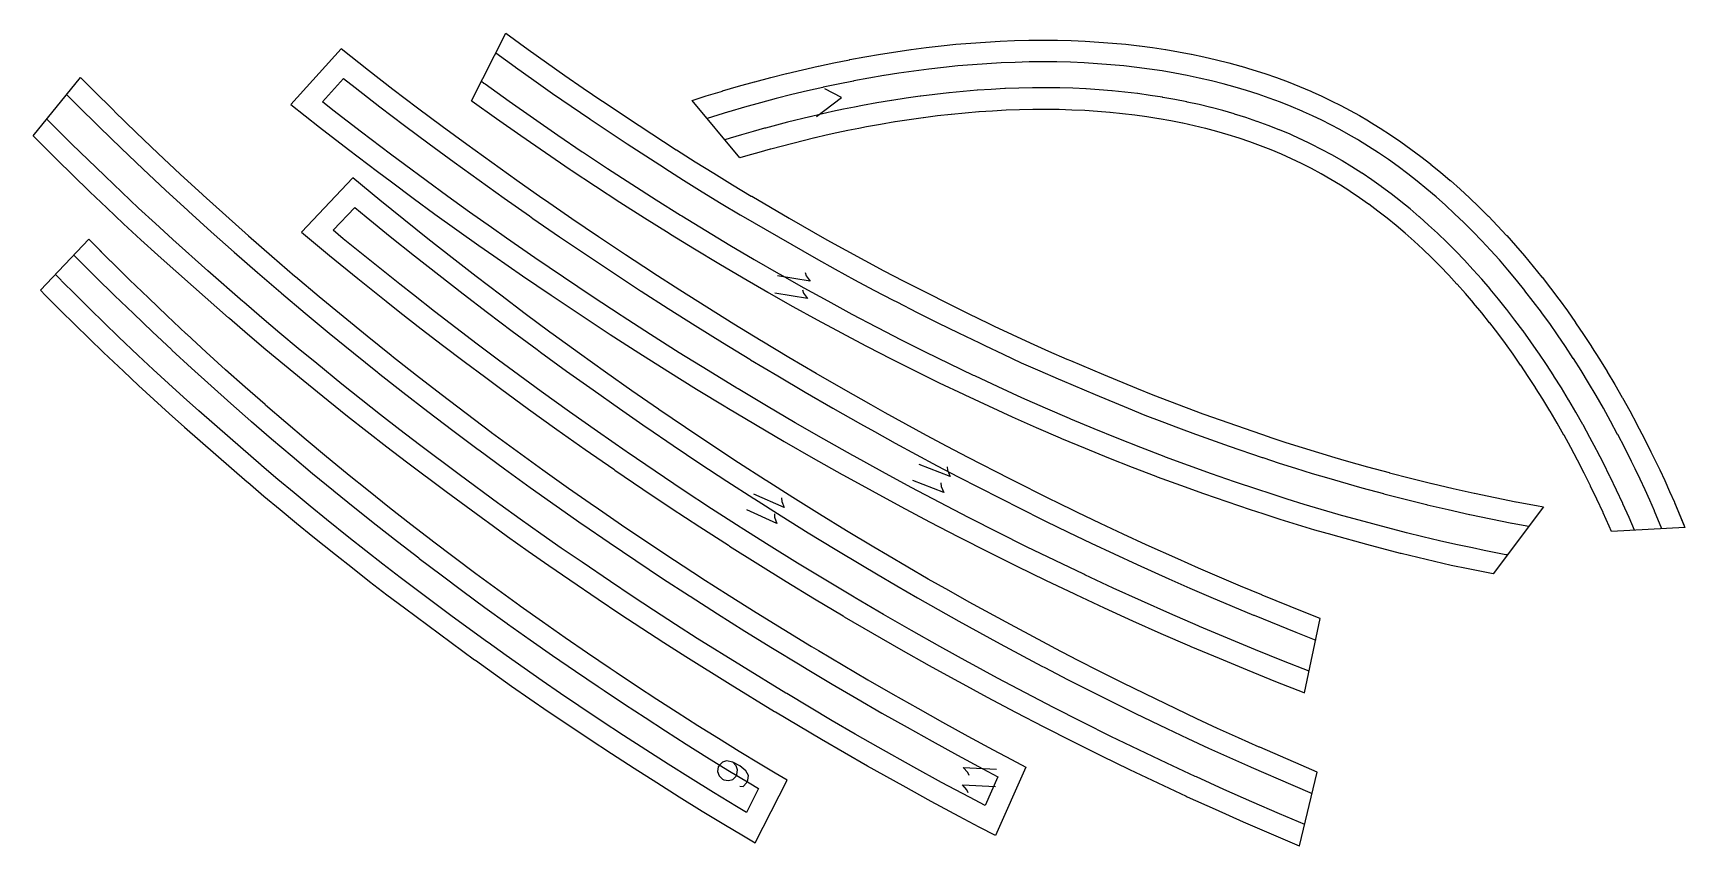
# Model space of a CAD drawing. Extents: x 1 to 96, y -465 to 46.
# Drawn here: x 0.5 to 95.6, y -102.9 to -56.1 of the extents above; entities that cross this region are included whole.
import ezdxf

# ---------------------------------------------------------------- set-up
doc = ezdxf.new("R2010")
doc.units = 0
doc.layers.add('11', color=216, linetype='CONTINUOUS')

msp = doc.modelspace()

# ---------------------------------------------------------------- linework, layer by layer
at = {"layer": '11'}
for points in [[(74.621, -89.823), (73.686, -89.455), (71.277, -88.483), (71.247, -88.471), (70.032, -87.967), (68.821, -87.454), (67.615, -86.929), (66.413, -86.395), (64.596, -85.576), (63.275, -84.974), (61.961, -84.359), (60.652, -83.732), (59.349, -83.092), (59.178, -83.006), (56.755, -81.789), (54.343, -80.552), (53.143, -79.923), (51.947, -79.285), (50.757, -78.636), (49.572, -77.978), (48.759, -77.522), (47.175, -76.624), (45.597, -75.713), (44.027, -74.79), (42.465, -73.853), (42.434, -73.835), (40.864, -72.876), (39.301, -71.905), (37.747, -70.922), (36.2, -69.926), (36.172, -69.907), (34.619, -68.889), (33.074, -67.859), (31.537, -66.817), (30.009, -65.762), (29.812, -65.625), (28.364, -64.609), (26.924, -63.581), (25.492, -62.542), (24.069, -61.491), (22.655, -60.439), (21.237, -59.369), (19.834, -58.279), (18.252, -57.032), (15.361, -60.243), (17.015, -61.542), (18.673, -62.82), (20.34, -64.085), (21.152, -64.695), (22.399, -65.623), (23.653, -66.541), (24.915, -67.449), (26.184, -68.345), (27.049, -68.951), (28.693, -70.092), (30.347, -71.218), (32.009, -72.331), (33.682, -73.429), (33.749, -73.473), (35.397, -74.536), (37.053, -75.584), (38.718, -76.618), (40.392, -77.638), (40.461, -77.68), (42.109, -78.665), (43.765, -79.636), (45.429, -80.593), (47.101, -81.535), (47.172, -81.575), (48.817, -82.484), (50.469, -83.378), (52.13, -84.259), (53.798, -85.125), (53.869, -85.162), (55.508, -85.996), (57.155, -86.815), (58.808, -87.621), (60.468, -88.412), (60.541, -88.446), (62.172, -89.206), (63.808, -89.951), (65.451, -90.682), (67.101, -91.399), (67.176, -91.431), (68.794, -92.117), (70.418, -92.789), (72.048, -93.447), (73.683, -94.09), (73.712, -94.101)], [(27.728, -56.12), (29.014, -57.06), (29.027, -57.07), (30.076, -57.822), (31.131, -58.565), (32.193, -59.298), (33.261, -60.022), (33.29, -60.04), (35.412, -61.449), (37.547, -62.837), (37.562, -62.847), (38.628, -63.526), (39.701, -64.195), (40.78, -64.854), (41.866, -65.503), (41.896, -65.52), (44.049, -66.779), (46.215, -68.017), (47.303, -68.625), (48.398, -69.222), (49.499, -69.807), (50.605, -70.382), (50.805, -70.485), (51.982, -71.084), (53.163, -71.676), (54.348, -72.26), (55.536, -72.836), (55.85, -72.987), (56.886, -73.478), (57.927, -73.959), (58.973, -74.428), (60.024, -74.886), (60.246, -74.981), (62.136, -75.782), (64.033, -76.565), (64.985, -76.947), (65.94, -77.32), (66.9, -77.682), (67.863, -78.035), (67.917, -78.055), (69.796, -78.721), (71.681, -79.368), (71.709, -79.378), (72.641, -79.687), (73.576, -79.985), (74.515, -80.274), (75.456, -80.552), (76.113, -80.743), (77.344, -81.092), (78.578, -81.428), (78.598, -81.433), (79.816, -81.749), (81.038, -82.052), (81.058, -82.057), (82.264, -82.34), (83.473, -82.61), (83.493, -82.614), (84.685, -82.865), (85.88, -83.102), (85.9, -83.106), (87.078, -83.324), (87.476, -83.392), (84.571, -87.26), (83.808, -87.109), (83.13, -86.969), (82.163, -86.765), (81.198, -86.549), (80.236, -86.322), (79.277, -86.083), (79.245, -86.075), (77.3, -85.566), (75.362, -85.034), (75.298, -85.016), (74.299, -84.731), (73.304, -84.433), (72.313, -84.125), (71.325, -83.806), (70.604, -83.569), (69.26, -83.118), (67.921, -82.653), (66.586, -82.174), (65.257, -81.681), (65.176, -81.65), (63.811, -81.127), (62.451, -80.589), (61.098, -80.038), (59.749, -79.473), (59.67, -79.439), (58.287, -78.843), (56.911, -78.234), (55.541, -77.61), (54.177, -76.973), (54.099, -76.936), (52.703, -76.268), (51.313, -75.585), (49.93, -74.889), (48.553, -74.18), (48.478, -74.141), (47.071, -73.398), (45.67, -72.643), (44.277, -71.874), (42.891, -71.093), (42.818, -71.051), (41.403, -70.235), (39.995, -69.406), (38.596, -68.565), (37.204, -67.71), (37.133, -67.666), (35.713, -66.777), (34.302, -65.875), (32.898, -64.96), (31.504, -64.032), (31.435, -63.986), (30.014, -63.023), (28.602, -62.047), (27.199, -61.058), (25.804, -60.057), (25.762, -60.027)], [(38.461, -59.997), (39.269, -59.741), (40.199, -59.457), (40.214, -59.453), (41.133, -59.185), (42.055, -58.927), (42.07, -58.923), (42.981, -58.681), (43.894, -58.45), (43.909, -58.447), (44.81, -58.231), (45.714, -58.026), (45.728, -58.023), (46.62, -57.833), (47.514, -57.654), (47.529, -57.651), (48.41, -57.488), (49.294, -57.336), (49.308, -57.333), (50.179, -57.196), (51.051, -57.07), (51.066, -57.068), (51.925, -56.956), (52.786, -56.857), (52.8, -56.856), (53.648, -56.77), (54.497, -56.697), (54.511, -56.696), (55.347, -56.637), (56.183, -56.591), (56.197, -56.59), (57.02, -56.557), (57.843, -56.537), (57.856, -56.537), (58.666, -56.53), (59.475, -56.537), (59.489, -56.537), (60.284, -56.557), (61.08, -56.59), (61.092, -56.59), (61.874, -56.636), (62.655, -56.696), (62.667, -56.697), (63.434, -56.769), (64.199, -56.855), (64.211, -56.857), (64.963, -56.956), (65.712, -57.068), (65.724, -57.07), (66.46, -57.195), (67.193, -57.334), (67.204, -57.337), (67.923, -57.488), (68.64, -57.654), (68.65, -57.656), (69.353, -57.835), (70.052, -58.027), (70.061, -58.03), (70.747, -58.235), (71.429, -58.454), (71.437, -58.457), (72.106, -58.688), (72.769, -58.934), (72.776, -58.937), (73.426, -59.195), (74.071, -59.468), (74.154, -59.505), (74.709, -59.755), (75.257, -60.018), (75.8, -60.293), (76.338, -60.577), (76.339, -60.578), (76.871, -60.873), (77.397, -61.181), (77.476, -61.229), (78.073, -61.598), (78.661, -61.98), (78.668, -61.984), (79.254, -62.384), (79.831, -62.796), (79.838, -62.801), (80.414, -63.231), (80.98, -63.673), (80.987, -63.679), (81.551, -64.139), (82.106, -64.611), (82.113, -64.617), (82.666, -65.107), (83.209, -65.607), (83.217, -65.615), (83.757, -66.134), (84.288, -66.663), (84.296, -66.671), (84.825, -67.218), (85.343, -67.775), (85.352, -67.784), (85.868, -68.36), (86.374, -68.945), (86.382, -68.954), (86.886, -69.558), (87.379, -70.17), (87.387, -70.18), (87.878, -70.811), (88.358, -71.45), (88.366, -71.461), (88.844, -72.118), (89.311, -72.784), (89.319, -72.795), (89.783, -73.479), (90.237, -74.171), (90.244, -74.182), (90.695, -74.893), (91.134, -75.61), (91.142, -75.622), (91.578, -76.358), (92.004, -77.1), (92.011, -77.113), (92.433, -77.874), (92.844, -78.641), (92.851, -78.654), (93.259, -79.44), (93.655, -80.231), (93.865, -80.658), (94.162, -81.271), (94.451, -81.887), (94.732, -82.508), (95.004, -83.132), (95.013, -83.152), (95.551, -84.428), (95.615, -84.586), (91.384, -84.808), (91.258, -84.517), (90.908, -83.738), (90.902, -83.725), (90.548, -82.963), (90.184, -82.206), (90.178, -82.193), (89.811, -81.454), (89.433, -80.719), (89.427, -80.707), (89.046, -79.99), (88.655, -79.279), (88.648, -79.267), (88.254, -78.574), (87.85, -77.886), (87.843, -77.874), (87.437, -77.205), (87.02, -76.542), (87.013, -76.53), (86.593, -75.885), (86.164, -75.247), (86.157, -75.236), (85.725, -74.616), (85.284, -74.002), (85.276, -73.992), (84.833, -73.397), (84.379, -72.809), (84.371, -72.799), (83.916, -72.23), (83.451, -71.668), (83.443, -71.659), (82.976, -71.116), (82.499, -70.581), (82.491, -70.572), (82.013, -70.056), (81.525, -69.548), (81.517, -69.54), (81.027, -69.05), (80.528, -68.571), (80.52, -68.563), (80.02, -68.101), (79.51, -67.65), (79.503, -67.643), (78.991, -67.209), (78.471, -66.786), (78.464, -66.78), (77.942, -66.375), (77.412, -65.981), (77.404, -65.976), (76.872, -65.599), (76.332, -65.235), (76.325, -65.231), (75.783, -64.884), (75.233, -64.55), (75.228, -64.547), (74.674, -64.229), (74.113, -63.925), (73.544, -63.635), (72.967, -63.36), (72.966, -63.359), (72.381, -63.097), (71.791, -62.849), (71.784, -62.847), (71.181, -62.611), (70.573, -62.389), (70.565, -62.386), (69.943, -62.175), (69.317, -61.979), (69.309, -61.976), (68.669, -61.791), (68.026, -61.62), (68.017, -61.618), (67.36, -61.458), (66.7, -61.312), (66.69, -61.31), (66.017, -61.176), (65.341, -61.055), (65.33, -61.053), (64.64, -60.944), (63.949, -60.848), (63.937, -60.847), (63.232, -60.763), (62.526, -60.692), (62.513, -60.691), (61.793, -60.632), (61.072, -60.586), (61.059, -60.585), (60.325, -60.551), (59.59, -60.53), (59.577, -60.53), (58.828, -60.521), (58.079, -60.524), (58.066, -60.524), (57.304, -60.54), (56.542, -60.568), (56.528, -60.568), (55.753, -60.609), (54.978, -60.661), (54.965, -60.662), (54.177, -60.727), (53.391, -60.804), (53.377, -60.805), (52.578, -60.895), (51.78, -60.996), (51.766, -60.997), (50.955, -61.111), (50.146, -61.237), (50.132, -61.239), (49.311, -61.377), (48.491, -61.527), (48.051, -61.61), (47.422, -61.734), (46.795, -61.865), (46.169, -62.004), (45.545, -62.151), (45.525, -62.156), (44.259, -62.47), (42.998, -62.8), (42.957, -62.811), (42.308, -62.989), (41.661, -63.175), (41.212, -63.309)], [(0.515, -62.047), (3.242, -58.679), (3.955, -59.396), (5.178, -60.605), (5.21, -60.636), (6.459, -61.848), (7.719, -63.05), (8.99, -64.241), (10.271, -65.42), (10.303, -65.449), (11.611, -66.631), (12.928, -67.803), (14.256, -68.963), (15.593, -70.111), (15.625, -70.138), (16.988, -71.288), (18.36, -72.427), (19.743, -73.555), (21.134, -74.67), (21.165, -74.695), (22.582, -75.811), (24.008, -76.916), (25.443, -78.009), (26.887, -79.089), (26.917, -79.112), (28.385, -80.192), (29.862, -81.26), (31.347, -82.317), (32.841, -83.361), (32.871, -83.381), (34.388, -84.424), (35.913, -85.453), (37.447, -86.471), (38.989, -87.477), (39.018, -87.495), (40.582, -88.497), (42.154, -89.487), (43.734, -90.464), (45.322, -91.429), (45.731, -91.675), (47.149, -92.521), (48.574, -93.356), (50.005, -94.18), (51.443, -94.992), (52.878, -95.795), (54.33, -96.597), (55.791, -97.381), (56.837, -97.935), (57.678, -98.377), (55.921, -102.324), (54.987, -101.833), (53.833, -101.223), (52.217, -100.355), (50.613, -99.468), (48.564, -98.317), (47.229, -97.56), (45.9, -96.792), (44.578, -96.012), (43.262, -95.221), (43.21, -95.19), (40.644, -93.618), (38.092, -92.025), (36.822, -91.217), (35.56, -90.399), (34.304, -89.571), (33.056, -88.731), (31.421, -87.622), (30.218, -86.798), (29.021, -85.964), (27.832, -85.119), (26.65, -84.265), (26.601, -84.229), (24.3, -82.536), (22.013, -80.823), (20.877, -79.957), (19.749, -79.081), (18.628, -78.196), (17.515, -77.301), (16.059, -76.12), (14.988, -75.244), (13.925, -74.359), (12.87, -73.465), (11.823, -72.562), (11.777, -72.522), (9.744, -70.738), (7.726, -68.936), (7.703, -68.915), (6.714, -68.016), (5.732, -67.108), (4.758, -66.191), (3.793, -65.266), (3.749, -65.223), (1.878, -63.399)], [(74.45, -98.667), (73.525, -98.275), (71.141, -97.241), (71.111, -97.228), (69.909, -96.694), (68.712, -96.15), (67.519, -95.595), (66.332, -95.03), (64.536, -94.165), (63.231, -93.53), (61.933, -92.881), (60.641, -92.221), (59.355, -91.548), (59.185, -91.458), (56.795, -90.179), (54.415, -88.881), (53.231, -88.222), (52.052, -87.553), (50.879, -86.874), (49.711, -86.186), (48.911, -85.709), (47.349, -84.771), (45.796, -83.821), (44.25, -82.857), (42.712, -81.882), (42.681, -81.862), (41.136, -80.864), (39.599, -79.854), (38.07, -78.831), (36.549, -77.796), (36.521, -77.776), (34.995, -76.719), (33.477, -75.65), (31.967, -74.569), (30.466, -73.476), (30.273, -73.334), (28.851, -72.281), (27.438, -71.216), (26.033, -70.141), (24.637, -69.054), (23.25, -67.967), (21.86, -66.861), (20.485, -65.735), (18.935, -64.449), (15.964, -67.584), (17.584, -68.925), (19.208, -70.245), (20.844, -71.552), (21.64, -72.182), (22.862, -73.142), (24.092, -74.092), (25.33, -75.031), (26.577, -75.96), (27.426, -76.588), (29.04, -77.77), (30.664, -78.938), (32.298, -80.093), (33.942, -81.234), (34.009, -81.279), (35.628, -82.383), (37.257, -83.474), (38.896, -84.55), (40.543, -85.612), (40.611, -85.656), (42.233, -86.683), (43.864, -87.696), (45.503, -88.695), (47.151, -89.68), (47.22, -89.721), (48.841, -90.671), (50.471, -91.608), (52.108, -92.53), (53.753, -93.439), (53.824, -93.478), (55.441, -94.353), (57.066, -95.214), (58.698, -96.061), (60.338, -96.894), (60.41, -96.931), (62.02, -97.732), (63.637, -98.518), (65.261, -99.291), (66.892, -100.05), (66.966, -100.084), (68.566, -100.811), (70.172, -101.524), (71.785, -102.223), (73.404, -102.908), (73.432, -102.92)], [(0.937, -70.921), (1.241, -71.232), (1.275, -71.267), (2.091, -72.087), (2.914, -72.9), (3.744, -73.706), (4.58, -74.505), (5.718, -75.584), (6.588, -76.402), (7.465, -77.212), (8.349, -78.016), (9.239, -78.812), (11.033, -80.39), (12.84, -81.953), (12.878, -81.985), (13.806, -82.775), (14.742, -83.558), (15.683, -84.333), (16.631, -85.1), (17.919, -86.133), (18.903, -86.916), (19.893, -87.69), (20.889, -88.457), (21.892, -89.215), (23.909, -90.716), (25.939, -92.2), (25.979, -92.229), (27.021, -92.977), (28.068, -93.717), (29.121, -94.449), (30.18, -95.171), (31.247, -95.893), (32.529, -96.753), (33.818, -97.602), (35.115, -98.441), (36.418, -99.27), (37.71, -100.085), (39.036, -100.909), (40.371, -101.717), (41.326, -102.287), (42.097, -102.745), (43.934, -99.141), (43.24, -98.728), (42.377, -98.213), (41.171, -97.483), (39.974, -96.74), (38.791, -95.996), (37.606, -95.245), (36.427, -94.485), (35.253, -93.716), (34.086, -92.938), (33.749, -92.712), (32.442, -91.826), (31.141, -90.931), (29.847, -90.025), (28.561, -89.11), (28.538, -89.094), (27.27, -88.177), (26.009, -87.25), (24.755, -86.314), (23.508, -85.368), (23.485, -85.35), (22.257, -84.404), (21.037, -83.448), (19.824, -82.482), (18.62, -81.507), (18.596, -81.488), (17.41, -80.513), (16.233, -79.53), (15.063, -78.536), (13.902, -77.534), (13.878, -77.513), (12.736, -76.512), (11.603, -75.502), (10.478, -74.483), (9.362, -73.456), (9.337, -73.433), (8.241, -72.407), (7.154, -71.373), (6.075, -70.33), (5.005, -69.278), (4.981, -69.253), (3.932, -68.205), (3.723, -67.993)]]:
    msp.add_lwpolyline(points, close=True, dxfattribs=at)
for points in [[(74.621, -89.823), (73.686, -89.455), (71.277, -88.483), (71.247, -88.471), (70.032, -87.967), (68.821, -87.454), (67.615, -86.929), (66.413, -86.395), (64.596, -85.576), (63.275, -84.974), (61.961, -84.359), (60.652, -83.732), (59.349, -83.092), (59.178, -83.006), (56.755, -81.789), (54.343, -80.552), (53.143, -79.923), (51.947, -79.285), (50.757, -78.636), (49.572, -77.978), (48.759, -77.522), (47.175, -76.624), (45.597, -75.713), (44.027, -74.79), (42.465, -73.853), (42.434, -73.835), (40.864, -72.876), (39.301, -71.905), (37.747, -70.922), (36.2, -69.926), (36.172, -69.907), (34.619, -68.889), (33.074, -67.859), (31.537, -66.817), (30.009, -65.762), (29.812, -65.625), (28.364, -64.609), (26.924, -63.581), (25.492, -62.542), (24.069, -61.491), (22.655, -60.439), (21.237, -59.369), (19.834, -58.279), (18.252, -57.032), (15.361, -60.243), (17.015, -61.542), (18.673, -62.82), (20.34, -64.085), (21.152, -64.695), (22.399, -65.623), (23.653, -66.541), (24.915, -67.449), (26.184, -68.345), (27.049, -68.951), (28.693, -70.092), (30.347, -71.218), (32.009, -72.331), (33.682, -73.429), (33.749, -73.473), (35.397, -74.536), (37.053, -75.584), (38.718, -76.618), (40.392, -77.638), (40.461, -77.68), (42.109, -78.665), (43.765, -79.636), (45.429, -80.593), (47.101, -81.535), (47.172, -81.575), (48.817, -82.484), (50.469, -83.378), (52.13, -84.259), (53.798, -85.125), (53.869, -85.162), (55.508, -85.996), (57.155, -86.815), (58.808, -87.621), (60.468, -88.412), (60.541, -88.446), (62.172, -89.206), (63.808, -89.951), (65.451, -90.682), (67.101, -91.399), (67.176, -91.431), (68.794, -92.117), (70.418, -92.789), (72.048, -93.447), (73.683, -94.09), (73.712, -94.101)], [(27.728, -56.12), (29.014, -57.06), (29.027, -57.07), (30.076, -57.822), (31.131, -58.565), (32.193, -59.298), (33.261, -60.022), (33.29, -60.04), (35.412, -61.449), (37.547, -62.837), (37.562, -62.847), (38.628, -63.526), (39.701, -64.195), (40.78, -64.854), (41.866, -65.503), (41.896, -65.52), (44.049, -66.779), (46.215, -68.017), (47.303, -68.625), (48.398, -69.222), (49.499, -69.807), (50.605, -70.382), (50.805, -70.485), (51.982, -71.084), (53.163, -71.676), (54.348, -72.26), (55.536, -72.836), (55.85, -72.987), (56.886, -73.478), (57.927, -73.959), (58.973, -74.428), (60.024, -74.886), (60.246, -74.981), (62.136, -75.782), (64.033, -76.565), (64.985, -76.947), (65.94, -77.32), (66.9, -77.682), (67.863, -78.035), (67.917, -78.055), (69.796, -78.721), (71.681, -79.368), (71.709, -79.378), (72.641, -79.687), (73.576, -79.985), (74.515, -80.274), (75.456, -80.552), (76.113, -80.743), (77.344, -81.092), (78.578, -81.428), (78.598, -81.433), (79.816, -81.749), (81.038, -82.052), (81.058, -82.057), (82.264, -82.34), (83.473, -82.61), (83.493, -82.614), (84.685, -82.865), (85.88, -83.102), (85.9, -83.106), (87.078, -83.324), (87.476, -83.392)], [(38.461, -59.997), (39.269, -59.741), (40.199, -59.457), (40.214, -59.453), (41.133, -59.185), (42.055, -58.927), (42.07, -58.923), (42.981, -58.681), (43.894, -58.45), (43.909, -58.447), (44.81, -58.231), (45.714, -58.026), (45.728, -58.023), (46.62, -57.833), (47.514, -57.654), (47.529, -57.651), (48.41, -57.488), (49.294, -57.336), (49.308, -57.333), (50.179, -57.196), (51.051, -57.07), (51.066, -57.068), (51.925, -56.956), (52.786, -56.857), (52.8, -56.856), (53.648, -56.77), (54.497, -56.697), (54.511, -56.696), (55.347, -56.637), (56.183, -56.591), (56.197, -56.59), (57.02, -56.557), (57.843, -56.537), (57.856, -56.537), (58.666, -56.53), (59.475, -56.537), (59.489, -56.537), (60.284, -56.557), (61.08, -56.59), (61.092, -56.59), (61.874, -56.636), (62.655, -56.696), (62.667, -56.697), (63.434, -56.769), (64.199, -56.855), (64.211, -56.857), (64.963, -56.956), (65.712, -57.068), (65.724, -57.07), (66.46, -57.195), (67.193, -57.334), (67.204, -57.337), (67.923, -57.488), (68.64, -57.654), (68.65, -57.656), (69.353, -57.835), (70.052, -58.027), (70.061, -58.03), (70.747, -58.235), (71.429, -58.454), (71.437, -58.457), (72.106, -58.688), (72.769, -58.934), (72.776, -58.937), (73.426, -59.195), (74.071, -59.468), (74.154, -59.505), (74.709, -59.755), (75.257, -60.018), (75.8, -60.293), (76.338, -60.577), (76.339, -60.578), (76.871, -60.873), (77.397, -61.181), (77.476, -61.229), (78.073, -61.598), (78.661, -61.98), (78.668, -61.984), (79.254, -62.384), (79.831, -62.796), (79.838, -62.801), (80.414, -63.231), (80.98, -63.673), (80.987, -63.679), (81.551, -64.139), (82.106, -64.611), (82.113, -64.617), (82.666, -65.107), (83.209, -65.607), (83.217, -65.615), (83.757, -66.134), (84.288, -66.663), (84.296, -66.671), (84.825, -67.218), (85.343, -67.775), (85.352, -67.784), (85.868, -68.36), (86.374, -68.945), (86.382, -68.954), (86.886, -69.558), (87.379, -70.17), (87.387, -70.18), (87.878, -70.811), (88.358, -71.45), (88.366, -71.461), (88.844, -72.118), (89.311, -72.784), (89.319, -72.795), (89.783, -73.479), (90.237, -74.171), (90.244, -74.182), (90.695, -74.893), (91.134, -75.61), (91.142, -75.622), (91.578, -76.358), (92.004, -77.1), (92.011, -77.113), (92.433, -77.874), (92.844, -78.641), (92.851, -78.654), (93.259, -79.44), (93.655, -80.231), (93.865, -80.658), (94.162, -81.271), (94.451, -81.887), (94.732, -82.508), (95.004, -83.132), (95.013, -83.152), (95.615, -84.586)], [(27.158, -57.252), (28.278, -58.071), (28.296, -58.084), (29.352, -58.841), (30.416, -59.591), (31.488, -60.33), (32.563, -61.058), (32.596, -61.08), (34.725, -62.493), (36.868, -63.887), (36.887, -63.899), (37.961, -64.584), (39.045, -65.259), (40.134, -65.924), (41.227, -66.577), (41.262, -66.598), (43.424, -67.861), (45.6, -69.105), (46.699, -69.719), (47.805, -70.322), (48.917, -70.914), (50.032, -71.493), (50.236, -71.598), (51.418, -72.2), (52.607, -72.795), (53.799, -73.383), (54.993, -73.962), (55.311, -74.115), (56.356, -74.611), (57.41, -75.097), (58.468, -75.571), (59.528, -76.033), (59.755, -76.131), (61.653, -76.935), (63.561, -77.723), (64.525, -78.11), (65.492, -78.487), (66.464, -78.854), (67.436, -79.21), (67.496, -79.232), (69.384, -79.902), (71.278, -80.552), (71.313, -80.563), (72.254, -80.875), (73.202, -81.178), (74.153, -81.471), (75.105, -81.752), (75.768, -81.945), (77.009, -82.297), (78.254, -82.635), (78.28, -82.642), (79.509, -82.961), (80.742, -83.266), (80.768, -83.273), (81.985, -83.559), (83.205, -83.831), (83.232, -83.837), (84.435, -84.09), (85.641, -84.329), (85.669, -84.334), (86.634, -84.513)], [(94.29, -84.656), (93.863, -83.642), (93.857, -83.629), (93.589, -83.016), (93.315, -82.41), (93.034, -81.808), (92.742, -81.207), (92.536, -80.787), (92.145, -80.007), (91.743, -79.233), (91.741, -79.228), (91.336, -78.472), (90.92, -77.723), (90.917, -77.718), (90.498, -76.988), (90.069, -76.263), (90.066, -76.259), (89.634, -75.554), (89.191, -74.856), (89.189, -74.852), (88.743, -74.173), (88.287, -73.501), (88.285, -73.498), (87.827, -72.845), (87.358, -72.199), (87.356, -72.197), (86.885, -71.57), (86.404, -70.952), (86.402, -70.95), (85.919, -70.351), (85.426, -69.76), (85.425, -69.758), (84.93, -69.186), (84.425, -68.623), (84.424, -68.623), (83.918, -68.078), (83.401, -67.544), (82.883, -67.027), (82.356, -66.522), (81.828, -66.034), (81.29, -65.558), (80.751, -65.1), (80.204, -64.653), (79.655, -64.224), (79.097, -63.808), (78.539, -63.409), (77.972, -63.023), (77.404, -62.654), (76.825, -62.296), (76.758, -62.256), (76.252, -61.959), (75.743, -61.677), (75.226, -61.403), (74.705, -61.14), (74.181, -60.888), (73.647, -60.647), (73.576, -60.616), (72.952, -60.352), (72.324, -60.103), (71.683, -59.865), (71.037, -59.641), (70.377, -59.429), (69.712, -59.23), (69.034, -59.043), (68.351, -58.87), (67.654, -58.709), (66.953, -58.561), (66.238, -58.425), (65.52, -58.303), (64.789, -58.193), (64.054, -58.097), (64.054, -58.097), (63.305, -58.013), (62.555, -57.942), (62.554, -57.942), (61.79, -57.884), (61.025, -57.839), (61.022, -57.839), (60.243, -57.806), (59.463, -57.787), (59.46, -57.787), (58.666, -57.781), (57.872, -57.787), (57.868, -57.787), (57.06, -57.807), (56.252, -57.839), (56.247, -57.839), (55.425, -57.885), (54.604, -57.943), (54.599, -57.943), (53.764, -58.015), (52.93, -58.099), (52.925, -58.099), (52.077, -58.197), (51.231, -58.307), (51.225, -58.308), (50.366, -58.432), (49.508, -58.567), (49.501, -58.568), (48.63, -58.718), (47.761, -58.88), (47.755, -58.881), (46.873, -59.057), (45.993, -59.244), (45.986, -59.246), (45.094, -59.448), (44.204, -59.661), (44.197, -59.663), (43.295, -59.891), (42.395, -60.13), (42.388, -60.132), (41.476, -60.387), (40.568, -60.652), (40.56, -60.654), (39.64, -60.935), (39.323, -61.035)], [(3.242, -58.679), (3.955, -59.396), (5.178, -60.605), (5.21, -60.636), (6.459, -61.848), (7.719, -63.05), (8.99, -64.241), (10.271, -65.42), (10.303, -65.449), (11.611, -66.631), (12.928, -67.803), (14.256, -68.963), (15.593, -70.111), (15.625, -70.138), (16.988, -71.288), (18.36, -72.427), (19.743, -73.555), (21.134, -74.67), (21.165, -74.695), (22.582, -75.811), (24.008, -76.916), (25.443, -78.009), (26.887, -79.089), (26.917, -79.112), (28.385, -80.192), (29.862, -81.26), (31.347, -82.317), (32.841, -83.361), (32.871, -83.381), (34.388, -84.424), (35.913, -85.453), (37.447, -86.471), (38.989, -87.477), (39.018, -87.495), (40.582, -88.497), (42.154, -89.487), (43.734, -90.464), (45.322, -91.429), (45.731, -91.675), (47.149, -92.521), (48.574, -93.356), (50.005, -94.18), (51.443, -94.992), (52.878, -95.795), (54.33, -96.597), (55.791, -97.381), (56.837, -97.935), (57.678, -98.377), (55.921, -102.324), (54.987, -101.833), (53.833, -101.223), (52.217, -100.355), (50.613, -99.468), (48.564, -98.317), (47.229, -97.56), (45.9, -96.792), (44.578, -96.012), (43.262, -95.221), (43.21, -95.19), (40.644, -93.618), (38.092, -92.025), (36.822, -91.217), (35.56, -90.399), (34.304, -89.571), (33.056, -88.731), (31.421, -87.622), (30.218, -86.798), (29.021, -85.964), (27.832, -85.119), (26.65, -84.265), (26.601, -84.229), (24.3, -82.536), (22.013, -80.823), (20.877, -79.957), (19.749, -79.081), (18.628, -78.196), (17.515, -77.301), (16.059, -76.12), (14.988, -75.244), (13.925, -74.359), (12.87, -73.465), (11.823, -72.562), (11.777, -72.522), (9.744, -70.738), (7.726, -68.936), (7.703, -68.915), (6.714, -68.016), (5.732, -67.108), (4.758, -66.191), (3.793, -65.266), (3.749, -65.223), (1.878, -63.399), (0.515, -62.047)], [(73.975, -92.862), (72.511, -92.286), (70.891, -91.632), (69.277, -90.964), (67.666, -90.281), (67.597, -90.251), (65.955, -89.538), (64.321, -88.811), (62.694, -88.07), (61.072, -87.314), (61.003, -87.282), (59.351, -86.494), (57.707, -85.694), (56.07, -84.879), (54.438, -84.049), (54.371, -84.015), (52.711, -83.152), (51.06, -82.277), (49.416, -81.387), (47.778, -80.482), (47.713, -80.445), (46.047, -79.507), (44.392, -78.555), (42.745, -77.589), (41.105, -76.608), (41.04, -76.569), (39.373, -75.553), (37.717, -74.525), (36.07, -73.482), (34.429, -72.424), (34.366, -72.383), (32.7, -71.289), (31.046, -70.182), (29.401, -69.062), (27.764, -67.926), (26.903, -67.323), (25.64, -66.431), (24.387, -65.53), (23.141, -64.618), (21.901, -63.694), (21.093, -63.087), (19.432, -61.827), (17.783, -60.555), (17.185, -60.086), (18.397, -58.739), (19.063, -59.264), (20.477, -60.362), (21.905, -61.44), (23.324, -62.496), (24.754, -63.551), (26.194, -64.596), (27.642, -65.629), (29.096, -66.65), (29.297, -66.79), (30.831, -67.849), (32.376, -68.897), (33.929, -69.932), (35.488, -70.954), (35.521, -70.975), (37.074, -71.975), (38.637, -72.964), (40.208, -73.941), (41.785, -74.903), (41.82, -74.924), (43.389, -75.864), (44.968, -76.793), (46.554, -77.709), (48.146, -78.61), (48.963, -79.069), (50.154, -79.731), (51.354, -80.385), (52.558, -81.028), (53.768, -81.662), (56.189, -82.904), (58.619, -84.124), (58.796, -84.212), (60.106, -84.856), (61.426, -85.489), (62.751, -86.109), (64.08, -86.715), (65.902, -87.536), (67.111, -88.074), (68.328, -88.602), (69.548, -89.12), (70.771, -89.627), (70.807, -89.641), (73.223, -90.617), (74.358, -91.063)], [(26.332, -58.895), (26.473, -58.998), (26.535, -59.043), (27.923, -60.039), (29.317, -61.021), (30.72, -61.991), (32.134, -62.95), (32.198, -62.993), (33.586, -63.916), (34.98, -64.824), (36.382, -65.721), (37.794, -66.605), (37.86, -66.646), (39.245, -67.496), (40.635, -68.332), (42.032, -69.155), (43.44, -69.966), (43.508, -70.005), (44.886, -70.783), (46.269, -71.546), (47.659, -72.296), (49.058, -73.034), (49.129, -73.07), (50.497, -73.775), (51.869, -74.466), (53.249, -75.143), (54.637, -75.808), (54.709, -75.842), (56.064, -76.475), (57.423, -77.093), (58.788, -77.698), (60.162, -78.29), (60.236, -78.322), (61.575, -78.883), (62.917, -79.429), (64.264, -79.962), (65.62, -80.481), (65.696, -80.51), (67.015, -81), (68.337, -81.475), (69.664, -81.935), (70.998, -82.383), (71.712, -82.618), (72.69, -82.934), (73.669, -83.238), (74.65, -83.531), (75.638, -83.814), (75.696, -83.83), (77.624, -84.358), (79.558, -84.865), (79.583, -84.871), (80.531, -85.107), (81.479, -85.331), (82.429, -85.544), (83.385, -85.746), (84.055, -85.883), (85.304, -86.131), (85.405, -86.15)], [(2.451, -59.656), (3.073, -60.282), (4.302, -61.496), (4.337, -61.531), (5.593, -62.749), (6.861, -63.959), (8.14, -65.157), (9.427, -66.342), (9.463, -66.374), (10.776, -67.562), (12.102, -68.741), (13.437, -69.908), (14.781, -71.061), (14.816, -71.091), (16.185, -72.247), (17.566, -73.393), (18.957, -74.527), (20.355, -75.647), (20.39, -75.675), (21.812, -76.796), (23.246, -77.907), (24.689, -79.006), (26.14, -80.092), (26.174, -80.117), (27.648, -81.202), (29.133, -82.276), (30.627, -83.338), (32.127, -84.387), (32.161, -84.41), (33.684, -85.457), (35.218, -86.492), (36.76, -87.516), (38.309, -88.525), (38.341, -88.546), (39.912, -89.552), (41.493, -90.547), (43.081, -91.53), (44.675, -92.498), (45.089, -92.747), (46.513, -93.597), (47.946, -94.437), (49.386, -95.266), (50.83, -96.082), (52.271, -96.888), (53.732, -97.695), (55.203, -98.484), (56.06, -98.938), (55.322, -100.596), (54.421, -100.119), (52.816, -99.258), (51.222, -98.376), (49.178, -97.229), (47.85, -96.475), (46.53, -95.712), (45.217, -94.938), (43.908, -94.151), (43.86, -94.122), (41.301, -92.555), (38.758, -90.967), (37.498, -90.165), (36.244, -89.353), (34.997, -88.53), (33.756, -87.696), (32.125, -86.589), (30.928, -85.77), (29.74, -84.942), (28.56, -84.103), (27.384, -83.254), (27.34, -83.221), (25.045, -81.532), (22.767, -79.826), (21.639, -78.966), (20.519, -78.097), (19.407, -77.218), (18.3, -76.328), (16.848, -75.151), (15.784, -74.28), (14.729, -73.402), (13.683, -72.515), (12.642, -71.617), (12.6, -71.581), (10.573, -69.802), (8.561, -68.005), (8.542, -67.988), (7.559, -67.094), (6.585, -66.194), (5.619, -65.285), (4.659, -64.365), (4.62, -64.327), (2.754, -62.508), (1.306, -61.07)], [(92.717, -84.738), (92.402, -84.012), (92.047, -83.222), (92.038, -83.202), (91.678, -82.429), (91.309, -81.661), (91.299, -81.641), (90.926, -80.89), (90.543, -80.144), (90.532, -80.124), (90.145, -79.396), (89.748, -78.673), (89.737, -78.653), (89.337, -77.948), (88.926, -77.249), (88.914, -77.229), (88.5, -76.548), (88.076, -75.873), (88.063, -75.853), (87.636, -75.196), (87.199, -74.546), (87.186, -74.526), (86.746, -73.893), (86.295, -73.268), (86.281, -73.249), (85.829, -72.641), (85.365, -72.041), (85.351, -72.023), (84.885, -71.44), (84.41, -70.867), (84.394, -70.848), (83.916, -70.292), (83.428, -69.745), (83.412, -69.727), (82.922, -69.198), (82.422, -68.677), (82.405, -68.661), (81.903, -68.158), (81.39, -67.665), (81.373, -67.649), (80.859, -67.174), (80.334, -66.71), (80.317, -66.694), (79.79, -66.247), (79.254, -65.812), (79.236, -65.797), (78.698, -65.379), (78.151, -64.973), (78.132, -64.96), (77.583, -64.571), (77.024, -64.194), (77.005, -64.182), (76.444, -63.823), (75.875, -63.477), (75.857, -63.467), (75.283, -63.138), (74.694, -62.819), (74.097, -62.515), (73.5, -62.229), (73.484, -62.222), (72.879, -61.95), (72.267, -61.694), (72.247, -61.685), (71.623, -61.441), (70.994, -61.212), (70.973, -61.204), (70.331, -60.987), (69.685, -60.784), (69.663, -60.777), (69.004, -60.587), (68.341, -60.41), (68.318, -60.405), (67.643, -60.24), (66.964, -60.09), (66.941, -60.086), (66.249, -59.948), (65.554, -59.823), (65.531, -59.82), (64.824, -59.708), (64.114, -59.609), (64.091, -59.606), (63.369, -59.52), (62.645, -59.448), (62.621, -59.446), (61.884, -59.385), (61.146, -59.338), (61.123, -59.337), (60.372, -59.302), (59.62, -59.28), (59.597, -59.28), (58.833, -59.271), (58.068, -59.274), (58.045, -59.274), (57.268, -59.29), (56.491, -59.319), (56.468, -59.32), (55.678, -59.361), (54.89, -59.414), (54.866, -59.416), (54.065, -59.482), (53.265, -59.56), (53.242, -59.562), (52.43, -59.653), (51.618, -59.756), (51.596, -59.759), (50.772, -59.875), (49.951, -60.002), (49.928, -60.006), (49.095, -60.146), (48.263, -60.298), (47.814, -60.383), (47.174, -60.509), (46.531, -60.643), (45.89, -60.785), (45.255, -60.935), (45.227, -60.942), (43.951, -61.259), (42.678, -61.592), (42.63, -61.605), (41.971, -61.785), (41.31, -61.975), (40.651, -62.172), (40.346, -62.267)], [(45.625, -60.934), (47.057, -59.823), (46.094, -59.333)], [(91.384, -84.808), (91.258, -84.517), (90.908, -83.738), (90.902, -83.725), (90.548, -82.963), (90.184, -82.206), (90.178, -82.193), (89.811, -81.454), (89.433, -80.719), (89.427, -80.707), (89.046, -79.99), (88.655, -79.279), (88.648, -79.267), (88.254, -78.574), (87.85, -77.886), (87.843, -77.874), (87.437, -77.205), (87.02, -76.542), (87.013, -76.53), (86.593, -75.885), (86.164, -75.247), (86.157, -75.236), (85.725, -74.616), (85.284, -74.002), (85.276, -73.992), (84.833, -73.397), (84.379, -72.809), (84.371, -72.799), (83.916, -72.23), (83.451, -71.668), (83.443, -71.659), (82.976, -71.116), (82.499, -70.581), (82.491, -70.572), (82.013, -70.056), (81.525, -69.548), (81.517, -69.54), (81.027, -69.05), (80.528, -68.571), (80.52, -68.563), (80.02, -68.101), (79.51, -67.65), (79.503, -67.643), (78.991, -67.209), (78.471, -66.786), (78.464, -66.78), (77.942, -66.375), (77.412, -65.981), (77.404, -65.976), (76.872, -65.599), (76.332, -65.235), (76.325, -65.231), (75.783, -64.884), (75.233, -64.55), (75.228, -64.547), (74.674, -64.229), (74.113, -63.925), (73.544, -63.635), (72.967, -63.36), (72.966, -63.359), (72.381, -63.097), (71.791, -62.849), (71.784, -62.847), (71.181, -62.611), (70.573, -62.389), (70.565, -62.386), (69.943, -62.175), (69.317, -61.979), (69.309, -61.976), (68.669, -61.791), (68.026, -61.62), (68.017, -61.618), (67.36, -61.458), (66.7, -61.312), (66.69, -61.31), (66.017, -61.176), (65.341, -61.055), (65.33, -61.053), (64.64, -60.944), (63.949, -60.848), (63.937, -60.847), (63.232, -60.763), (62.526, -60.692), (62.513, -60.691), (61.793, -60.632), (61.072, -60.586), (61.059, -60.585), (60.325, -60.551), (59.59, -60.53), (59.577, -60.53), (58.828, -60.521), (58.079, -60.524), (58.066, -60.524), (57.304, -60.54), (56.542, -60.568), (56.528, -60.568), (55.753, -60.609), (54.978, -60.661), (54.965, -60.662), (54.177, -60.727), (53.391, -60.804), (53.377, -60.805), (52.578, -60.895), (51.78, -60.996), (51.766, -60.997), (50.955, -61.111), (50.146, -61.237), (50.132, -61.239), (49.311, -61.377), (48.491, -61.527), (48.051, -61.61), (47.422, -61.734), (46.795, -61.865), (46.169, -62.004), (45.545, -62.151), (45.525, -62.156), (44.259, -62.47), (42.998, -62.8), (42.957, -62.811), (42.308, -62.989), (41.661, -63.175), (41.212, -63.309)], [(74.45, -98.667), (73.525, -98.275), (71.141, -97.241), (71.111, -97.228), (69.909, -96.694), (68.712, -96.15), (67.519, -95.595), (66.332, -95.03), (64.536, -94.165), (63.231, -93.53), (61.933, -92.881), (60.641, -92.221), (59.355, -91.548), (59.185, -91.458), (56.795, -90.179), (54.415, -88.881), (53.231, -88.222), (52.052, -87.553), (50.879, -86.874), (49.711, -86.186), (48.911, -85.709), (47.349, -84.771), (45.796, -83.821), (44.25, -82.857), (42.712, -81.882), (42.681, -81.862), (41.136, -80.864), (39.599, -79.854), (38.07, -78.831), (36.549, -77.796), (36.521, -77.776), (34.995, -76.719), (33.477, -75.65), (31.967, -74.569), (30.466, -73.476), (30.273, -73.334), (28.851, -72.281), (27.438, -71.216), (26.033, -70.141), (24.637, -69.054), (23.25, -67.967), (21.86, -66.861), (20.485, -65.735), (18.935, -64.449), (15.964, -67.584), (17.584, -68.925), (19.208, -70.245), (20.844, -71.552), (21.64, -72.182), (22.862, -73.142), (24.092, -74.092), (25.33, -75.031), (26.577, -75.96), (27.426, -76.588), (29.04, -77.77), (30.664, -78.938), (32.298, -80.093), (33.942, -81.234), (34.009, -81.279), (35.628, -82.383), (37.257, -83.474), (38.896, -84.55), (40.543, -85.612), (40.611, -85.656), (42.233, -86.683), (43.864, -87.696), (45.503, -88.695), (47.151, -89.68), (47.22, -89.721), (48.841, -90.671), (50.471, -91.608), (52.108, -92.53), (53.753, -93.439), (53.824, -93.478), (55.441, -94.353), (57.066, -95.214), (58.698, -96.061), (60.338, -96.894), (60.41, -96.931), (62.02, -97.732), (63.637, -98.518), (65.261, -99.291), (66.892, -100.05), (66.966, -100.084), (68.566, -100.811), (70.172, -101.524), (71.785, -102.223), (73.404, -102.908), (73.432, -102.92)], [(73.727, -101.688), (72.277, -101.074), (70.675, -100.38), (69.078, -99.671), (67.486, -98.947), (67.417, -98.915), (65.794, -98.16), (64.179, -97.392), (62.572, -96.61), (60.969, -95.813), (60.901, -95.779), (59.269, -94.949), (57.647, -94.107), (56.031, -93.251), (54.421, -92.38), (54.355, -92.343), (52.717, -91.439), (51.089, -90.521), (49.469, -89.59), (47.854, -88.644), (47.79, -88.605), (46.149, -87.624), (44.519, -86.631), (42.897, -85.624), (41.281, -84.601), (41.218, -84.56), (39.577, -83.502), (37.948, -82.432), (36.328, -81.348), (34.715, -80.248), (34.652, -80.205), (33.015, -79.069), (31.39, -77.92), (29.775, -76.758), (28.167, -75.581), (27.321, -74.956), (26.082, -74.032), (24.852, -73.099), (23.63, -72.156), (22.414, -71.201), (21.622, -70.574), (19.993, -69.272), (18.377, -67.958), (17.791, -67.473), (19.037, -66.158), (19.69, -66.7), (21.075, -67.833), (22.475, -68.948), (23.867, -70.039), (25.269, -71.13), (26.682, -72.212), (28.103, -73.282), (29.531, -74.34), (29.728, -74.484), (31.235, -75.582), (32.753, -76.669), (34.279, -77.744), (35.811, -78.805), (35.844, -78.827), (37.371, -79.867), (38.908, -80.895), (40.454, -81.911), (42.005, -82.913), (42.04, -82.936), (43.584, -83.916), (45.139, -84.884), (46.701, -85.84), (48.269, -86.782), (49.074, -87.261), (50.249, -87.954), (51.431, -88.638), (52.619, -89.312), (53.812, -89.976), (56.201, -91.279), (58.598, -92.561), (58.773, -92.654), (60.066, -93.331), (61.369, -93.997), (62.678, -94.651), (63.991, -95.29), (65.792, -96.157), (66.987, -96.726), (68.19, -97.286), (69.397, -97.835), (70.606, -98.372), (70.641, -98.387), (73.032, -99.424), (74.155, -99.899)], [(0.937, -70.921), (1.241, -71.232), (1.275, -71.267), (2.091, -72.087), (2.914, -72.9), (3.744, -73.706), (4.58, -74.505), (5.718, -75.584), (6.588, -76.402), (7.465, -77.212), (8.349, -78.016), (9.239, -78.812), (11.033, -80.39), (12.84, -81.953), (12.878, -81.985), (13.806, -82.775), (14.742, -83.558), (15.683, -84.333), (16.631, -85.1), (17.919, -86.133), (18.903, -86.916), (19.893, -87.69), (20.889, -88.457), (21.892, -89.215), (23.909, -90.716), (25.939, -92.2), (25.979, -92.229), (27.021, -92.977), (28.068, -93.717), (29.121, -94.449), (30.18, -95.171), (31.247, -95.893), (32.529, -96.753), (33.818, -97.602), (35.115, -98.441), (36.418, -99.27), (37.71, -100.085), (39.036, -100.909), (40.371, -101.717), (41.326, -102.287), (42.097, -102.745), (43.934, -99.141), (43.24, -98.728), (42.377, -98.213), (41.171, -97.483), (39.974, -96.74), (38.791, -95.996), (37.606, -95.245), (36.427, -94.485), (35.253, -93.716), (34.086, -92.938), (33.749, -92.712), (32.442, -91.826), (31.141, -90.931), (29.847, -90.025), (28.561, -89.11), (28.538, -89.094), (27.27, -88.177), (26.009, -87.25), (24.755, -86.314), (23.508, -85.368), (23.485, -85.35), (22.257, -84.404), (21.037, -83.448), (19.824, -82.482), (18.62, -81.507), (18.596, -81.488), (17.41, -80.513), (16.233, -79.53), (15.063, -78.536), (13.902, -77.534), (13.878, -77.513), (12.736, -76.512), (11.603, -75.502), (10.478, -74.483), (9.362, -73.456), (9.337, -73.433), (8.241, -72.407), (7.154, -71.373), (6.075, -70.33), (5.005, -69.278), (4.981, -69.253), (3.723, -67.993)], [(2.861, -68.899), (3.044, -69.085), (4.099, -70.139), (4.127, -70.167), (5.202, -71.225), (6.289, -72.275), (7.383, -73.317), (8.485, -74.347), (8.513, -74.373), (9.635, -75.406), (10.768, -76.432), (11.908, -77.449), (13.056, -78.455), (13.083, -78.479), (14.251, -79.486), (15.428, -80.486), (16.613, -81.476), (17.804, -82.455), (17.831, -82.477), (19.042, -83.457), (20.262, -84.429), (21.49, -85.391), (22.723, -86.342), (22.75, -86.362), (24.003, -87.313), (25.265, -88.255), (26.533, -89.187), (27.808, -90.108), (27.834, -90.127), (29.127, -91.047), (30.428, -91.957), (31.737, -92.858), (33.05, -93.748), (33.391, -93.977), (34.564, -94.759), (35.746, -95.533), (36.933, -96.298), (38.124, -97.053), (39.312, -97.8), (40.518, -98.549), (41.733, -99.284), (42.289, -99.616), (41.589, -100.988), (41.015, -100.645), (39.689, -99.843), (38.373, -99.025), (37.086, -98.214), (35.79, -97.389), (34.502, -96.556), (33.221, -95.712), (31.945, -94.856), (30.883, -94.137), (29.83, -93.419), (28.785, -92.693), (27.746, -91.959), (26.711, -91.215), (26.675, -91.189), (24.651, -89.709), (22.642, -88.215), (21.647, -87.463), (20.659, -86.703), (19.677, -85.934), (18.7, -85.156), (17.416, -84.126), (16.474, -83.364), (15.54, -82.596), (14.612, -81.82), (13.689, -81.035), (13.656, -81.006), (11.855, -79.448), (10.068, -77.877), (9.186, -77.087), (8.31, -76.291), (7.44, -75.487), (6.576, -74.675), (5.442, -73.6), (4.611, -72.806), (3.789, -72.007), (2.974, -71.201), (2.163, -70.387), (2.132, -70.355), (1.799, -70.015)], [(44.969, -69.908), (45.029, -70.101), (45.254, -70.412), (43.375, -70.107)], [(44.808, -70.896), (44.869, -71.089), (45.094, -71.401), (43.214, -71.095)], [(53.133, -81.09), (53.152, -81.291), (53.307, -81.642), (51.532, -80.953)], [(43.606, -82.883), (43.614, -83.085), (43.751, -83.444), (42.014, -82.663)], [(52.77, -82.023), (52.79, -82.225), (52.945, -82.576), (51.17, -81.886)], [(43.195, -83.797), (43.203, -83.999), (43.34, -84.358), (41.603, -83.576)], [(41.196, -99.485), (41.395, -99.488), (41.593, -99.294), (41.673, -99.138), (41.712, -98.864), (41.554, -98.587), (41.197, -98.307), (40.8, -98.105), (40.443, -98.021), (40.205, -98.096), (40.006, -98.289), (39.966, -98.367), (39.927, -98.642), (40.006, -98.878), (40.204, -99.078), (40.284, -99.118), (40.561, -99.161), (40.8, -99.086), (40.998, -98.893), (41.038, -98.815), (41.078, -98.541), (40.998, -98.304), (40.8, -98.105)], [(54.408, -98.867), (54.328, -98.682), (54.071, -98.395), (55.973, -98.503)], [(54.352, -99.867), (54.271, -99.681), (54.015, -99.395), (55.916, -99.502)]]:
    msp.add_lwpolyline(points, dxfattribs=at)

doc.saveas('drawing.dxf')
